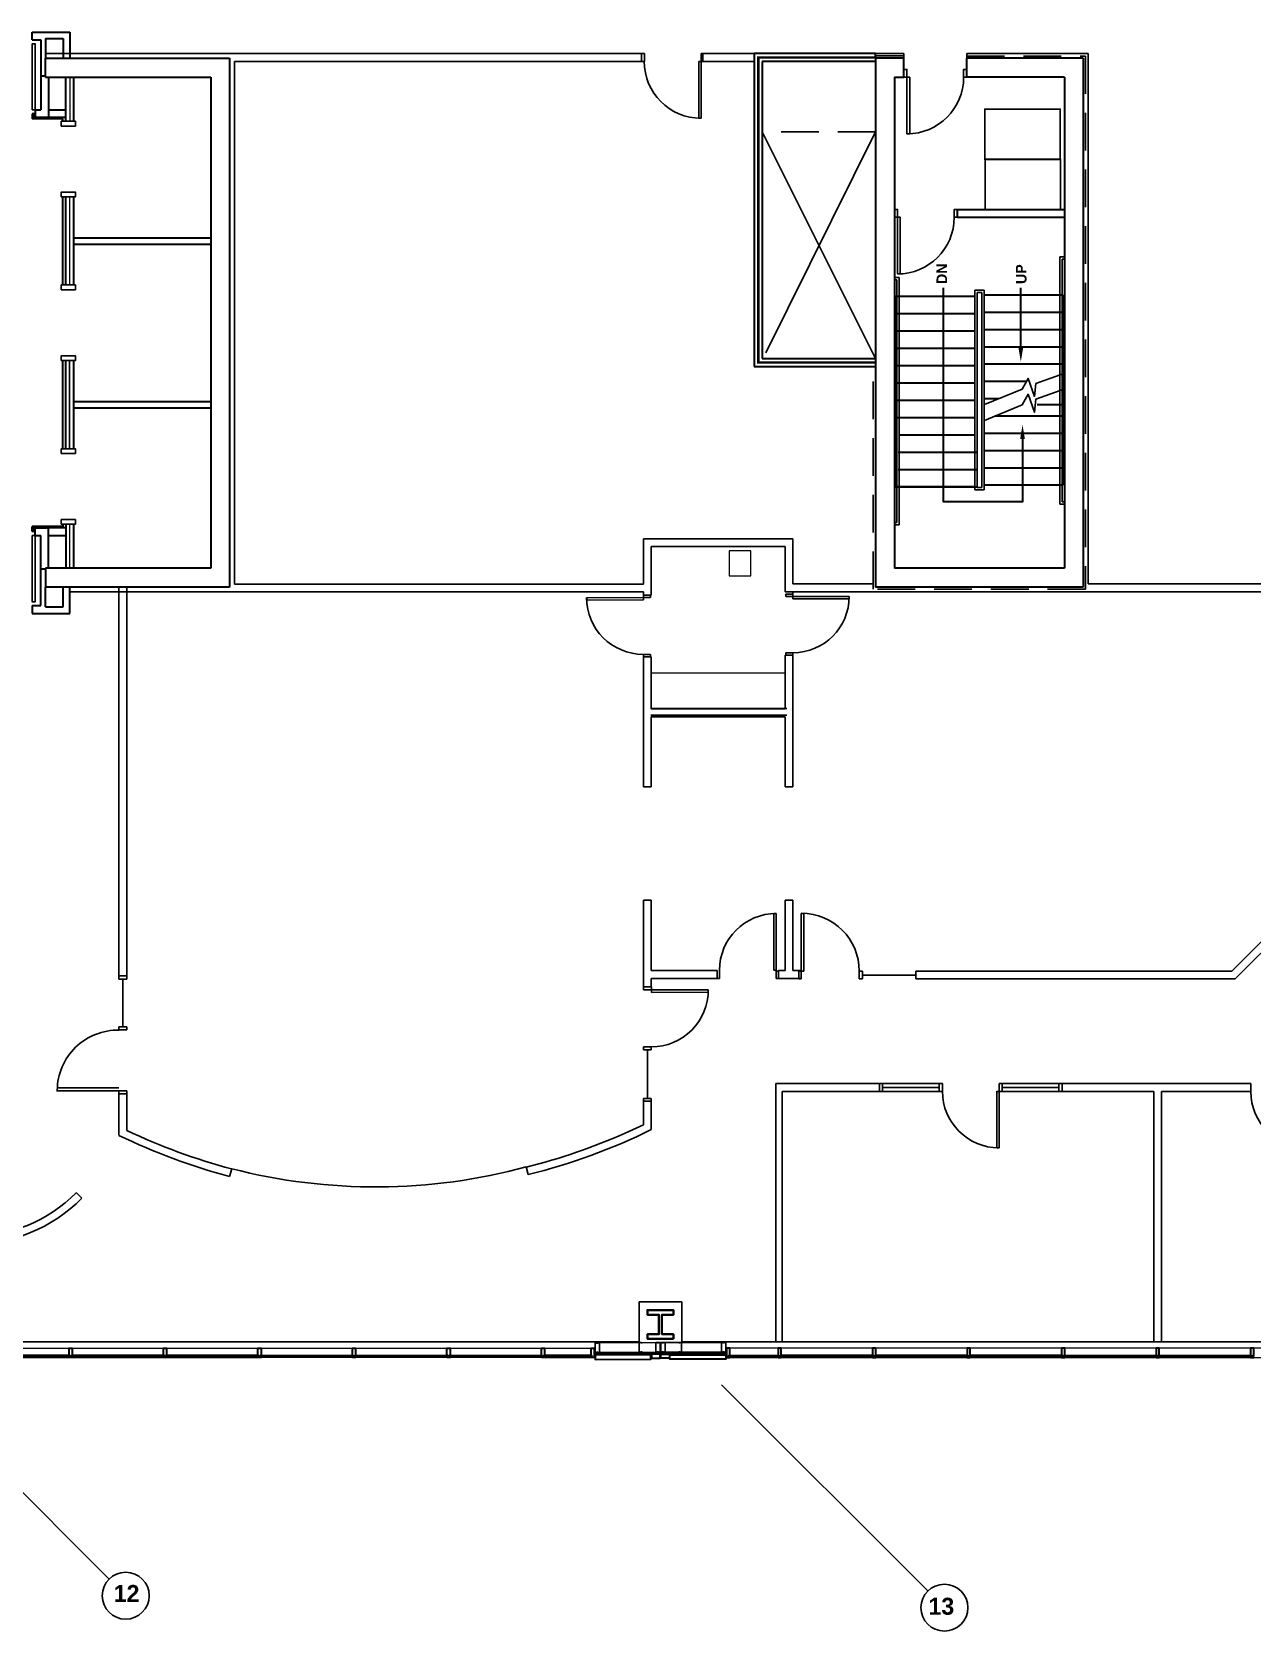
# Model space of a CAD drawing. Extents: x 30 to 3273, y 51 to 1636.
# Drawn here: x 1735 to 2510, y 51 to 1067 of the extents above; entities that cross this region are included whole.
import ezdxf

# ---------------------------------------------------------------- set-up
doc = ezdxf.new("R2010")
doc.units = 0
doc.header["$LTSCALE"] = 96
doc.header["$MEASUREMENT"] = 0
doc.linetypes.add('DASHED', pattern=[0.75, 0.5, -0.25])
doc.linetypes.add('HIDDEN', pattern=[0.375, 0.25, -0.125])
doc.layers.get('0').update_dxf_attribs({"linetype": 'CONTINUOUS'})
for name, color, linetype, lineweight in [('A-CASE', 8, 'CONTINUOUS', 9), ('A-COL', 8, 'CONTINUOUS', 35), ('A-DOOR', 8, 'CONTINUOUS', 25), ('A-STAIR-RAIL', 8, 'CONTINUOUS', 25), ('A-STAIR-T', 8, 'CONTINUOUS', 30), ('A-WALL-CONC', 8, 'CONTINUOUS', 30), ('A-WALL-GYP', 8, 'CONTINUOUS', 25), ('A-WALL-INT', 8, 'CONTINUOUS', 25), ('A-WALL-MASONRY', 8, 'CONTINUOUS', 30), ('A-WALLINT', 8, 'CONTINUOUS', 30), ('AWD-GLAZE', 8, 'CONTINUOUS', 30), ('AWD-MULL', 8, 'CONTINUOUS', 30), ('AWD-SILL', 8, 'CONTINUOUS', 18), ('MECHANICAL', 8, 'CONTINUOUS', 25), ('WALLTYPE2', 8, 'HIDDEN', 25), ('WALLTYPE3', 8, 'DASHED', 25)]:
    doc.layers.add(name, color=color, linetype=linetype, lineweight=lineweight)
for name, color, linetype in [('A-GLAZING INT', 8, 'CONTINUOUS'), ('A-SOFFIT', 8, 'HIDDEN'), ('A-STUD', 8, 'CONTINUOUS'), ('DOORS', 8, 'CONTINUOUS'), ('XGRIDS', 8, 'CONTINUOUS')]:
    doc.layers.add(name, color=color, linetype=linetype)
doc.styles.add('Hand', font='cityb___.ttf')

# ---------------------------------------------------------------- blocks, each defined once
blk = doc.blocks.new('D36')
at = {"linetype": 'Continuous'}
blk.add_lwpolyline([(-36, 0), (-36, 36), (-34.25, 36), (-34.25, 0)], close=True, dxfattribs=at)
blk.add_arc((-36, 0), 36, 0, 90, dxfattribs=at)

msp = doc.modelspace()

# ---------------------------------------------------------------- linework, layer by layer
at = {"layer": 'A-CASE', "linetype": 'Continuous'}
for p, q in [((2177.9, 737.4), (2177.9, 721.5)), ((2191.7, 737.4), (2177.9, 737.4)), ((2191.7, 721.5), (2191.7, 737.4)), ((2177.9, 721.5), (2191.7, 721.5)), ((2128.4, 659.9), (2212.9, 659.9))]:
    msp.add_line(p, q, dxfattribs=at)
at = {"layer": 'A-COL'}
msp.add_lwpolyline([(2142.5, 236.8), (2125.9, 236.8), (2125.9, 239.7), (2133.2, 239.7), (2133.2, 252.1), (2125.9, 252.1), (2125.9, 255), (2142.5, 255), (2142.5, 252.1), (2135.2, 252.1), (2135.2, 239.7), (2142.5, 239.7)], close=True, dxfattribs=at)
at = {"layer": 'A-DOOR', "linetype": 'Continuous'}
for p, q in [((2122.1, 1053.3), (2122.1, 1048.3)), ((2122.5, 1053.3), (2124, 1053.3)), ((2122.5, 1048.3), (2124, 1048.3)), ((2124, 1048.3), (2124, 1053.3)), ((2158.5, 1048.3), (2160, 1048.3)), ((2158.5, 1012.2), (2158.5, 1048.3)), ((2160, 1048.3), (2160, 1053.3)), ((2161.5, 1053.3), (2160, 1053.3)), ((2160, 1048.3), (2160, 1012.2)), ((2161.5, 1048.3), (2160, 1048.3)), ((2161.2, 1053.3), (2161.2, 1048.3)), ((2160, 1012.2), (2158.5, 1012.2)), ((2218.4, 709.9), (2218.4, 711.3)), ((2123.4, 707.7), (2087.4, 707.6)), ((2087.4, 707.6), (2087.4, 706.1)), ((2087.4, 706.1), (2123.4, 706.2)), ((2123.4, 709.2), (2123.4, 707.7)), ((2123.4, 709.2), (2128.4, 709.2)), ((2123.4, 706.2), (2123.4, 707.7)), ((2123.4, 707.7), (2127.9, 707.7)), ((2127.9, 709.2), (2127.9, 707.7)), ((2213.9, 709.9), (2213.9, 708.4)), ((2213.9, 709.9), (2218.4, 709.9)), ((2218.4, 708.4), (2213.9, 708.4)), ((2218.4, 709.9), (2218.4, 708.4)), ((2218.4, 706.9), (2218.4, 708.4)), ((2218.4, 708.4), (2254.1, 708.4)), ((2254.1, 706.9), (2218.4, 706.9)), ((2254.1, 708.4), (2254.1, 706.9)), ((2123.5, 671.6), (2128, 671.6)), ((2123.5, 670.1), (2123.5, 671.6)), ((2128, 670.1), (2128, 671.6)), ((2218.4, 672.7), (2213.9, 672.7)), ((2213.9, 671.2), (2213.9, 672.7)), ((2213.9, 671.2), (2218.4, 671.2)), ((2218.4, 671.2), (2218.4, 672.7)), ((2123.4, 670.1), (2128, 670.1)), ((2206.3, 507), (2206.3, 470.9)), ((2207.8, 507), (2206.3, 507)), ((2207.8, 470.9), (2207.8, 507)), ((2223.7, 507.1), (2225.2, 507.1)), ((2223.7, 470.4), (2223.7, 507.1)), ((2225.2, 507.1), (2225.2, 470.4)), ((1790.3, 467.3), (1795.3, 467.3)), ((2170.3, 470.8), (2170.3, 465.8)), ((2171.8, 470.8), (2171.8, 465.8)), ((2206.3, 470.9), (2207.8, 470.9)), ((2207.8, 470.8), (2207.8, 465.8)), ((2209.3, 470.3), (2207.8, 470.3)), ((2209.3, 470.8), (2209.3, 465.8)), ((2222.2, 470.4), (2223.7, 470.4)), ((2222.2, 465.8), (2222.2, 470.1)), ((2225.2, 470.4), (2223.7, 470.4)), ((2223.7, 470.4), (2223.7, 465.4)), ((2260.5, 470.4), (2260.5, 465.4)), ((2262.5, 470.4), (2260.5, 470.4)), ((2262.5, 470.4), (2262.5, 465.4)), ((2296.5, 470.4), (2296.5, 465.4)), ((1790.3, 465.3), (1795.3, 465.3)), ((1792.8, 435), (1792.8, 465.3)), ((2128.5, 460.4), (2123.4, 460.4)), ((2123.4, 460.4), (2123.4, 458.4)), ((2128.5, 458.4), (2123.4, 458.4)), ((2128.5, 460.4), (2128.5, 458.4)), ((2128.5, 458.4), (2164.6, 458.5)), ((2128.5, 456.9), (2128.5, 458.4)), ((2164.6, 458.5), (2164.6, 457)), ((2170.3, 465.8), (2171.8, 465.8)), ((2209.3, 465.8), (2207.8, 465.8)), ((2222.2, 465.4), (2223.7, 465.4)), ((2262.5, 465.4), (2260.5, 465.4)), ((2164.6, 457), (2128.5, 456.9)), ((1795.3, 435), (1790.3, 435)), ((1795.3, 433), (1790.3, 433)), ((2128.5, 422.3), (2123.5, 422.3)), ((2123.5, 420.3), (2123.5, 422.3)), ((2128.4, 420.3), (2123.5, 420.3)), ((2126, 420.3), (2126, 389.5)), ((2507.2, 398.9), (2507, 398.9)), ((1753.6, 394.4), (1750.7, 394.4)), ((1790.3, 396.2), (1751.1, 396.2)), ((1790.3, 394.4), (1753.6, 394.4)), ((1790.3, 392.4), (1790.3, 394.4)), ((1795.3, 394.4), (1790.3, 394.4)), ((1795.3, 392.4), (1790.3, 392.4)), ((1795.3, 392.4), (1795.3, 394.4)), ((2123.4, 389.5), (2128.4, 389.5)), ((2123.4, 387.7), (2128.4, 387.7)), ((2347.8, 358.1), (2347.8, 394.1)), ((2349.3, 394.1), (2349.3, 358.1)), ((2349.3, 358.1), (2347.8, 358.1))]:
    msp.add_line(p, q, dxfattribs=at)
at = {"layer": 'A-DOOR'}
msp.add_line((2296.5, 467.9), (2262.5, 467.9), dxfattribs=at)
at = {"layer": 'A-DOOR', "linetype": 'Continuous'}
for points in [[(2290.8, 1038.3), (2290.8, 1043.3), (2288.8, 1043.3), (2288.8, 1038.3)], [(2328.8, 1038.3), (2328.8, 1043.3), (2326.8, 1043.3), (2326.8, 1038.3)], [(1753.6, 1010.3), (1762.6, 1010.3), (1762.6, 1007.3), (1753.6, 1007.3)], [(1753.6, 962.3), (1762.6, 962.3), (1762.6, 965.3), (1753.6, 965.3)], [(2284.8, 949.3), (2284.8, 954.3), (2282.8, 954.3), (2282.8, 949.3)], [(2322.8, 949.3), (2322.8, 954.3), (2320.8, 954.3), (2320.8, 949.3)], [(1753.6, 906.3), (1762.6, 906.3), (1762.6, 903.3), (1753.6, 903.3)], [(1753.6, 858.3), (1762.6, 858.3), (1762.6, 861.3), (1753.6, 861.3)], [(1753.6, 802.3), (1762.6, 802.3), (1762.6, 799.3), (1753.6, 799.3)], [(1753.6, 754.3), (1762.6, 754.3), (1762.6, 757.3), (1753.6, 757.3)]]:
    msp.add_lwpolyline(points, close=True, dxfattribs=at)
for centre, radius, start, end in [((2160, 1048.3), 36.1, 180, 270), ((2123.4, 707.7), 36.1, 180.0657, 270.0657), ((2218.4, 708.4), 35.7, 270, 0), ((2207.8, 470.9), 36.1, 90, 180), ((2223.7, 470.4), 36.8, 0.0001, 90.0001), ((2128.5, 458.4), 36.1, 270.0698, 0.0698), ((1789.6, 394.4), 38.5, 88.873, 179.4876), ((2349.3, 394.1), 36, 180, 269.9999), ((2545.2, 393.9), 36, 180, 269.9999)]:
    msp.add_arc(centre, radius, start, end, dxfattribs=at)
at = {"layer": 'A-GLAZING INT'}
for p, q in [((1790.3, 465.3), (1790.3, 467.3)), ((1795.3, 465.3), (1795.3, 467.3)), ((1790.3, 433), (1790.3, 435)), ((1795.3, 435), (1795.3, 433)), ((2128.4, 420.3), (2128.4, 422.3)), ((2273.3, 393.9), (2273.3, 399)), ((2273.3, 398.9), (2311.3, 398.9)), ((2275.3, 393.9), (2275.3, 399)), ((2311.3, 396.5), (2275.3, 396.5)), ((2311.3, 393.9), (2311.3, 399)), ((2311.3, 398.9), (2313.3, 398.9)), ((2313.3, 393.9), (2313.3, 399)), ((2389.3, 398.9), (2349.3, 398.9)), ((2349.3, 393.9), (2349.3, 398.9)), ((2351.3, 393.9), (2351.3, 398.9)), ((2387.3, 396.4), (2351.3, 396.4)), ((2387.3, 393.9), (2387.3, 398.9)), ((2389.3, 393.9), (2389.3, 398.9)), ((2123.4, 387.7), (2123.4, 389.5)), ((2128.4, 387.7), (2128.4, 389.5)), ((2273.3, 393.9), (2311.3, 393.9)), ((2311.3, 393.9), (2313.3, 393.9)), ((2349.3, 393.9), (2347.8, 393.9)), ((2389.3, 393.9), (2349.3, 393.9)), ((2049, 346), (2050.2, 341.1)), ((1861.9, 344.8), (1860.6, 340))]:
    msp.add_line(p, q, dxfattribs=at)
at = {"layer": 'A-SOFFIT', "linetype": 'Continuous'}
for points in [[(2388.2, 986), (2340.2, 986), (2340.2, 1018), (2388.2, 1018)], [(2388.4, 954.3), (2340.4, 954.3), (2340.4, 986.3), (2388.4, 986.3)]]:
    msp.add_lwpolyline(points, close=True, dxfattribs=at)
at = {"layer": 'A-STAIR-RAIL', "linetype": 'Continuous'}
for p, q in [((2387.8, 924.1), (2387.8, 767.1)), ((2387.8, 924.1), (2390.8, 924.1)), ((2389.3, 922.6), (2389.3, 768.6)), ((2389.3, 922.6), (2390.8, 922.6)), ((2282.8, 911.1), (2285.8, 911.1)), ((2282.8, 909.6), (2284.3, 909.6)), ((2284.3, 909.6), (2284.3, 781)), ((2285.8, 911.1), (2285.8, 781.6)), ((2333.8, 903.1), (2333.8, 776.1)), ((2333.8, 903.1), (2339.8, 903.1)), ((2335.3, 901.6), (2335.3, 777.6)), ((2335.3, 901.6), (2338.3, 901.6)), ((2338.3, 901.6), (2338.3, 777.6)), ((2339.8, 903.1), (2339.8, 776.1)), ((2284.3, 781), (2284.3, 755.5)), ((2285.8, 781.6), (2285.8, 754)), ((2333.8, 776.1), (2339.8, 776.1)), ((2335.3, 777.6), (2338.3, 777.6)), ((2387.8, 767.1), (2390.8, 767.1)), ((2389.3, 768.6), (2390.8, 768.6)), ((2284.3, 755.5), (2282.8, 755.5)), ((2285.8, 754), (2282.8, 754))]:
    msp.add_line(p, q, dxfattribs=at)
for points in [[(2391.1, 850.3), (2372.7, 843.8), (2371.8, 835.5), (2367.7, 846.9), (2364, 840.1), (2340.1, 830.3)], [(2391.1, 840.3), (2372.7, 833.8), (2371.8, 825.4), (2367.7, 836.9), (2364, 830.1), (2340.1, 820.2)]]:
    msp.add_lwpolyline(points, dxfattribs=at)
at = {"layer": 'A-STAIR-T', "linetype": 'Continuous'}
for p, q in [((2283.8, 899.1), (2333.8, 899.1)), ((2283.8, 899.1), (2283.8, 778.1)), ((2339.8, 900.1), (2389.8, 900.1)), ((2389.8, 900.1), (2389.8, 779.1)), ((2283.8, 888.1), (2333.8, 888.1)), ((2339.8, 889.1), (2389.8, 889.1)), ((2283.8, 877.1), (2333.8, 877.1)), ((2339.8, 878.1), (2389.8, 878.1)), ((2339.8, 878.1), (2389.8, 878.1)), ((2283.8, 866.1), (2333.8, 866.1)), ((2339.8, 867.1), (2389.8, 867.1)), ((2283.8, 855.1), (2333.8, 855.1)), ((2339.8, 856.1), (2389.8, 856.1)), ((2283.8, 844.1), (2333.8, 844.1)), ((2339.8, 845.1), (2366.7, 845.1)), ((2283.8, 833.1), (2333.8, 833.1)), ((2339.8, 834.1), (2349, 834.1)), ((2346.6, 823.1), (2389.8, 823.1)), ((2373.4, 830.3), (2389.8, 830.3)), ((2283.8, 822.1), (2333.8, 822.1)), ((2285.8, 811.1), (2333.8, 811.1)), ((2339.8, 812.1), (2389.8, 812.1)), ((2285.3, 800.1), (2335.3, 800.1)), ((2339.8, 801.1), (2389.8, 801.1)), ((2285.3, 789.1), (2335.3, 789.1)), ((2339.8, 790.1), (2389.8, 790.1)), ((2283.8, 778.1), (2335.3, 778.1)), ((2333.8, 778.1), (2283.8, 778.1)), ((2389.8, 779.1), (2339.8, 779.1))]:
    msp.add_line(p, q, dxfattribs=at)
at = {"layer": 'A-STAIR-T'}
for points in [[(2364.2, 808.4), (2364.2, 768.6), (2313.9, 768.6), (2313.9, 904.5)], [(2363.1, 866.4), (2363.1, 904.5)]]:
    msp.add_lwpolyline(points, dxfattribs=at)
for points in [[(2364.6, 866.4), (2363.1, 857.4), (2361.6, 866.4)], [(2362.7, 808.4), (2364.2, 817.4), (2365.7, 808.4)]]:
    msp.add_solid(points, dxfattribs=at)
at = {"layer": 'A-STUD', "linetype": 'Continuous'}
for points in [[(2094.1, 233.7), (2094.1, 234.2), (2092.7, 234.2), (2092.7, 228.2), (2094.1, 228.2), (2094.1, 228.7)], [(2094.1, 233.7), (2094.1, 234.2), (2095.5, 234.2), (2095.5, 228.2), (2094.1, 228.2), (2094.1, 228.7)], [(2122.1, 233.9), (2122.1, 234.4), (2120.7, 234.4), (2120.7, 228.4), (2122.1, 228.4), (2122.1, 228.9)], [(2132.6, 233.9), (2132.6, 234.4), (2131.2, 234.4), (2131.2, 228.4), (2132.6, 228.4), (2132.6, 228.9)], [(2132.6, 233.9), (2132.6, 234.4), (2134, 234.4), (2134, 228.4), (2132.6, 228.4), (2132.6, 228.9)], [(2135.8, 233.9), (2135.8, 234.4), (2134.5, 234.4), (2134.5, 228.4), (2135.8, 228.4), (2135.8, 228.9)], [(2135.8, 233.9), (2135.8, 234.4), (2137.2, 234.4), (2137.2, 228.4), (2135.8, 228.4), (2135.8, 228.9)], [(2146.3, 233.9), (2146.3, 234.4), (2147.7, 234.4), (2147.7, 228.4), (2146.3, 228.4), (2146.3, 228.9)], [(2174.3, 233.9), (2174.3, 234.4), (2173, 234.4), (2173, 228.4), (2174.3, 228.4), (2174.3, 228.9)], [(2174.3, 233.9), (2174.3, 234.4), (2175.7, 234.4), (2175.7, 228.4), (2174.3, 228.4), (2174.3, 228.9)]]:
    msp.add_lwpolyline(points, dxfattribs=at)
at = {"layer": 'A-WALL-CONC'}
for p, q in [((1743.6, 1050.3), (1860.6, 1050.3)), ((1743.6, 1038.3), (1743.6, 1050.3)), ((1860.6, 1050.3), (1860.6, 714.3)), ((2270.8, 1050.3), (2270.8, 714.3)), ((2288.8, 1050.3), (2270.8, 1050.3)), ((2402.8, 1050.3), (2328.8, 1050.3)), ((2402.8, 1050.3), (2402.8, 714.3)), ((1743.6, 1038.3), (1848.6, 1038.3)), ((1848.6, 1038.3), (1848.6, 726.3)), ((2282.8, 1038.3), (2282.8, 726.3)), ((2282.8, 1038.3), (2288.8, 1038.3)), ((2390.8, 1038.3), (2328.8, 1038.3)), ((2390.8, 1038.3), (2390.8, 726.3)), ((1848.6, 726.3), (1743.6, 726.3)), ((1743.6, 726.3), (1743.6, 714.3)), ((1743.6, 726.3), (1743.6, 714.3)), ((2390.8, 726.3), (2282.8, 726.3)), ((1860.6, 714.3), (1743.6, 714.3)), ((2402.8, 714.3), (2270.8, 714.3)), ((2402.8, 714.3), (2270.8, 714.3))]:
    msp.add_line(p, q, dxfattribs=at)
at = {"layer": 'A-WALL-CONC', "linetype": 'Continuous'}
for p, q in [((2288.8, 1038.3), (2288.8, 1050.3)), ((2328.8, 1038.3), (2328.8, 1050.3))]:
    msp.add_line(p, q, dxfattribs=at)
at = {"layer": 'A-WALL-GYP', "linetype": 'ByBlock'}
for p, q in [((2092.7, 234.2), (2134, 234.4)), ((2175.7, 234.4), (2134.5, 234.4)), ((2092.7, 228.2), (2134, 228.4)), ((2092.7, 227.6), (2134, 227.7)), ((2134, 228.4), (2134, 227.7)), ((2175.7, 228.4), (2134.5, 228.4)), ((2134.5, 228.4), (2134.5, 227.7)), ((2175.7, 227.7), (2134.5, 227.7))]:
    msp.add_line(p, q, dxfattribs=at)
at = {"layer": 'A-WALL-GYP'}
for p, q in [((2092.7, 227.6), (2092.7, 228.2)), ((2175.7, 227.7), (2175.7, 228.4))]:
    msp.add_line(p, q, dxfattribs=at)
at = {"layer": 'A-WALL-INT', "linetype": 'Continuous'}
for p, q in [((1743.6, 1053.3), (1860.6, 1053.3)), ((2124, 1053.3), (1860.6, 1053.3)), ((1863.6, 1048.3), (1863.6, 716.3)), ((2124, 1048.3), (1863.6, 1048.3)), ((2193.8, 1053.3), (2160, 1053.3)), ((2193.8, 1048.3), (2160, 1048.3)), ((2288.8, 1053.3), (2270.8, 1053.3)), ((2288.8, 1050.3), (2288.8, 1053.3)), ((2328.8, 1050.3), (2328.8, 1053.3)), ((2405.8, 1053.3), (2328.8, 1053.3)), ((2405.8, 1053.3), (2405.8, 716.5)), ((2123.4, 745.1), (2218.4, 745.1)), ((2123.4, 716.3), (2123.4, 745.1)), ((2218.4, 716.5), (2218.4, 745.1)), ((2128.4, 709.2), (2128.4, 740.1)), ((2128.4, 740.1), (2213.4, 740.1)), ((2213.4, 711.3), (2213.4, 740.1)), ((1759.1, 711.3), (2123.4, 711.3)), ((1790.3, 714.3), (1790.3, 467.3)), ((1795.3, 714.3), (1795.3, 467.3)), ((1863.6, 716.3), (2123.4, 716.3)), ((2123.4, 709.2), (2123.4, 711.3)), ((2585.1, 711.3), (2213.4, 711.3)), ((2269.4, 716.5), (2218.4, 716.5)), ((2402.8, 711.3), (2270.8, 711.3)), ((2556.2, 716.5), (2405.8, 716.5)), ((2213.4, 637), (2213.4, 671.2)), ((2218.4, 587.4), (2218.4, 671.2)), ((2123.4, 670.1), (2123.4, 587.4)), ((2128.4, 670.1), (2128.4, 637)), ((2128.2, 637.3), (2214.6, 637.3)), ((2128.2, 632.9), (2214.6, 632.9)), ((2128.4, 637), (2213.4, 637)), ((2128.4, 632), (2128.4, 587.4)), ((2128.4, 632), (2213.4, 632)), ((2213.4, 587.4), (2213.4, 632)), ((2123.4, 587.4), (2128.4, 587.4)), ((2213.4, 587.4), (2218.4, 587.4)), ((2497.1, 470.4), (2585.1, 558.4)), ((2123.4, 515.4), (2123.4, 459.9)), ((2123.4, 515.4), (2128.4, 515.4)), ((2128.4, 515.4), (2128.4, 470.8)), ((2213.4, 515.4), (2218.4, 515.4)), ((2213.4, 470.8), (2213.4, 515.4)), ((2218.4, 470.8), (2218.4, 515.4)), ((2499.2, 465.4), (2533.2, 499.4)), ((2170.3, 470.8), (2128.4, 470.8)), ((2213.4, 470.8), (2209.3, 470.8)), ((2223.7, 470.8), (2218.4, 470.8)), ((2296.5, 470.4), (2497.1, 470.4)), ((2170.3, 465.8), (2128.4, 465.8)), ((2128.4, 465.8), (2128.4, 460.4)), ((2223.7, 465.8), (2209.3, 465.8)), ((2296.5, 465.4), (2499.2, 465.4)), ((2207.5, 234.9), (2207.5, 398.9)), ((1790.3, 392.4), (1790.3, 366.1)), ((1795.3, 392.4), (1795.3, 369.2)), ((2123.4, 387.7), (2123.4, 372.7)), ((2128.4, 387.7), (2128.4, 369.7)), ((2211.6, 393.9), (2211.6, 234.9)), ((2447.5, 234.9), (2447.5, 393.9)), ((2452.5, 234.9), (2452.5, 393.9)), ((2111.8, 367.4), (2123.4, 372.7)), ((1763.1, 329.7), (1766.7, 326.1)), ((2092.1, 234.9), (1638.8, 234.9)), ((2092.1, 234.9), (2120.7, 234.9)), ((2147.8, 234.9), (2629.7, 234.8))]:
    msp.add_line(p, q, dxfattribs=at)
at = {"layer": 'A-WALL-INT'}
for p, q in [((2207.5, 398.9), (2273.3, 398.9)), ((2389.3, 398.9), (2509.2, 398.9)), ((2509.2, 393.7), (2509.2, 398.9)), ((2211.6, 393.9), (2273.3, 393.9)), ((2389.3, 393.9), (2447.5, 393.9)), ((2452.5, 393.9), (2509.2, 393.9)), ((2120.7, 234.9), (2120.7, 260.2)), ((2120.7, 260.2), (2147.8, 260.2)), ((2147.8, 260.2), (2147.8, 234.9)), ((2209, 230.9), (2211, 230.9)), ((2449, 230.9), (2451, 230.9))]:
    msp.add_line(p, q, dxfattribs=at)
at = {"layer": 'A-WALL-INT', "linetype": 'Continuous'}
for centre, radius, start, end in [((1958.8, 712.1), 384.9, 244.031, 255.2136), ((1958.8, 712.1), 379.9, 244.5016, 255.2136), ((1958.8, 712.1), 377.1, 283.8345, 293.9222), ((1958.8, 712.1), 382.1, 283.8345, 296.3462), ((1953.3, 701), 367.7, 255.6061, 285.0906), ((1695.6, 397.2), 100.6, 224.9998, 314.9998), ((1695.6, 397.2), 95.6, 224.9996, 314.9999)]:
    msp.add_arc(centre, radius, start, end, dxfattribs=at)
at = {"layer": 'A-WALL-MASONRY'}
for points in [[(2092.7, 226.5), (2092.7, 223.7), (2128.2, 223.9), (2128.2, 226.6)], [(2128.5, 227.1), (2128.5, 224.4), (2134, 224.4), (2134, 227.1)], [(2140, 227.1), (2140, 224.4), (2134.5, 224.4), (2134.5, 227.1)], [(2175.7, 226.6), (2175.7, 223.9), (2140.2, 223.9), (2140.2, 226.6)]]:
    msp.add_lwpolyline(points, close=True, dxfattribs=at)
at = {"layer": 'A-WALLINT'}
for p, q in [((1735.1, 1067), (1759.1, 1067)), ((1735.1, 1062), (1735.1, 1067)), ((1759.1, 1067), (1759.1, 1050.3)), ((1735.1, 1062), (1740.6, 1062)), ((1740.6, 1062), (1740.6, 1017.6)), ((1743.6, 1062.8), (1743.6, 1050.3)), ((1743.6, 1062.8), (1754.8, 1062.8)), ((1754.8, 1062.8), (1754.8, 1050.3)), ((2193.8, 1053.3), (2193.8, 854.6)), ((2270.8, 1053.3), (2193.8, 1053.3)), ((2198.8, 1048.3), (2198.8, 859.6)), ((2270.8, 1048.3), (2198.8, 1048.3)), ((2270.8, 1050.3), (2270.8, 1053.3)), ((1743.7, 1038.9), (1740.6, 1038.9)), ((1743.7, 1038.3), (1743.7, 1038.9)), ((1745.6, 1038.3), (1745.6, 1012.6)), ((1756.6, 1010.3), (1756.6, 1038.3)), ((1737.1, 1017.6), (1737.1, 1012.6)), ((1737.1, 1017.6), (1740.6, 1017.6)), ((1745.6, 1017.6), (1756.6, 1017.6)), ((1735.1, 1015.1), (1735.1, 1011.8)), ((1737.1, 1015.1), (1735.1, 1015.1)), ((1754.6, 1011.8), (1735.1, 1011.8)), ((1737.1, 1014.3), (1735.8, 1014.3)), ((1735.8, 1014.3), (1735.8, 1012.6)), ((1756.6, 1012.6), (1735.8, 1012.6)), ((1737.1, 1012.6), (1745.6, 1012.6)), ((2193.8, 854.6), (2270.8, 854.6)), ((2198.8, 859.6), (2270.8, 859.6)), ((1754.6, 752.8), (1735.1, 752.8)), ((1735.1, 749.6), (1735.1, 752.8)), ((1756.6, 752.1), (1735.8, 752.1)), ((1735.8, 750.3), (1735.8, 752.1)), ((1737.1, 752.1), (1745.6, 752.1)), ((1737.1, 747.1), (1737.1, 752.1)), ((1745.6, 726.3), (1745.6, 752.1)), ((1737.1, 749.6), (1735.1, 749.6)), ((1737.1, 750.3), (1735.8, 750.3)), ((1737.1, 747.1), (1740.6, 747.1)), ((1740.6, 702.6), (1740.6, 747.1)), ((1745.6, 747.1), (1756.6, 747.1)), ((1743.6, 725.7), (1740.6, 725.7)), ((1743.6, 701.8), (1743.6, 714.3)), ((1754.8, 701.8), (1754.8, 714.3)), ((1759.1, 697.6), (1759.1, 714.3)), ((1735.1, 702.6), (1740.6, 702.6)), ((1735.1, 702.6), (1735.1, 697.6)), ((1743.6, 701.8), (1754.8, 701.8)), ((1735.1, 697.6), (1759.1, 697.6))]:
    msp.add_line(p, q, dxfattribs=at)
at = {"layer": 'A-WALLINT', "linetype": 'Continuous'}
for p, q in [((1761.6, 1010.3), (1761.6, 1038.3)), ((1754.6, 1010.3), (1754.6, 1011.8)), ((1754.6, 906.3), (1754.6, 962.3)), ((1756.6, 906.3), (1756.6, 962.3)), ((1761.6, 906.3), (1761.6, 962.3)), ((2322.8, 954.3), (2322.8, 954.3)), ((2322.8, 949.3), (2322.8, 954.3)), ((2322.8, 954.3), (2390.8, 954.3)), ((2322.8, 949.3), (2322.8, 949.3)), ((2322.8, 949.3), (2390.8, 949.3)), ((1761.6, 936.3), (1848.6, 936.3)), ((1761.6, 932.3), (1848.6, 932.3)), ((1754.6, 802.3), (1754.6, 858.3)), ((1756.6, 802.3), (1756.6, 858.3)), ((1761.6, 802.3), (1761.6, 858.3)), ((1761.6, 832.3), (1848.6, 832.3)), ((1761.6, 828.3), (1848.6, 828.3)), ((1754.6, 754.3), (1754.6, 752.8)), ((1756.6, 754.3), (1756.6, 726.3)), ((1761.6, 726.3), (1761.6, 754.3))]:
    msp.add_line(p, q, dxfattribs=at)
at = {"layer": 'AWD-GLAZE', "linetype": 'Continuous'}
for points in [[(1759.1, 225.2), (1759.1, 226.2), (1700.1, 226.2), (1700.1, 225.2)], [(1819.2, 225.2), (1819.2, 226.2), (1760.2, 226.2), (1760.2, 225.2)], [(1879.2, 225.2), (1879.2, 226.2), (1820.2, 226.2), (1820.2, 225.2)], [(1880.1, 225.2), (1880.1, 226.2), (1939.1, 226.2), (1939.1, 225.2)], [(1940.1, 225.2), (1940.1, 226.2), (1999.1, 226.2), (1999.1, 225.2)], [(2000.1, 225.2), (2000.1, 226.2), (2059.1, 226.2), (2059.1, 225.2)], [(2090.7, 226.2), (2060.1, 226.2), (2060.1, 225.2), (2090.7, 225.2)], [(2177.7, 226.2), (2209.5, 226.2), (2209.5, 225.2), (2177.7, 225.2)], [(2269.5, 225.2), (2269.5, 226.2), (2210.5, 226.2), (2210.5, 225.2)], [(2329.5, 225.2), (2329.5, 226.2), (2270.5, 226.2), (2270.5, 225.2)], [(2389.5, 225.2), (2389.5, 226.2), (2330.5, 226.2), (2330.5, 225.2)], [(2390.4, 225.2), (2390.4, 226.2), (2449.4, 226.2), (2449.4, 225.2)], [(2450.4, 225.2), (2450.4, 226.2), (2509.4, 226.2), (2509.4, 225.2)]]:
    msp.add_lwpolyline(points, close=True, dxfattribs=at)
at = {"layer": 'AWD-MULL', "linetype": 'Continuous'}
for points in [[(1758.6, 224.9), (1758.6, 225.2), (1759.1, 225.2), (1759.1, 226.2), (1758.6, 226.2), (1758.6, 230.9), (1760.6, 230.9), (1760.6, 226.2), (1760.1, 226.2), (1760.1, 225.2), (1760.6, 225.2), (1760.6, 224.9)], [(1818.6, 224.9), (1818.6, 225.2), (1819.1, 225.2), (1819.1, 226.2), (1818.6, 226.2), (1818.6, 230.9), (1820.6, 230.9), (1820.6, 226.2), (1820.1, 226.2), (1820.1, 225.2), (1820.6, 225.2), (1820.6, 224.9)], [(1878.6, 224.9), (1878.6, 225.2), (1879.1, 225.2), (1879.1, 226.2), (1878.6, 226.2), (1878.6, 230.9), (1880.6, 230.9), (1880.6, 226.2), (1880.1, 226.2), (1880.1, 225.2), (1880.6, 225.2), (1880.6, 224.9)], [(1938.6, 224.9), (1938.6, 225.2), (1939.1, 225.2), (1939.1, 226.2), (1938.6, 226.2), (1938.6, 230.9), (1940.6, 230.9), (1940.6, 226.2), (1940.1, 226.2), (1940.1, 225.2), (1940.6, 225.2), (1940.6, 224.9)], [(1998.6, 224.9), (1998.6, 225.2), (1999.1, 225.2), (1999.1, 226.2), (1998.6, 226.2), (1998.6, 230.9), (2000.6, 230.9), (2000.6, 226.2), (2000.1, 226.2), (2000.1, 225.2), (2000.6, 225.2), (2000.6, 224.9)], [(2058.6, 224.9), (2058.6, 225.2), (2059.1, 225.2), (2059.1, 226.2), (2058.6, 226.2), (2058.6, 230.9), (2060.6, 230.9), (2060.6, 226.2), (2060.1, 226.2), (2060.1, 225.2), (2060.6, 225.2), (2060.6, 224.9)], [(2092.2, 224.9), (2090.2, 224.9), (2090.2, 225.2), (2090.7, 225.2), (2090.7, 226.2), (2090.2, 226.2), (2090.2, 230.9), (2092.2, 230.9)], [(2176.2, 224.9), (2178.2, 224.9), (2178.2, 225.2), (2177.7, 225.2), (2177.7, 226.2), (2178.2, 226.2), (2178.2, 230.9), (2176.2, 230.9)], [(2211, 224.9), (2211, 225.2), (2210.5, 225.2), (2210.5, 226.2), (2211, 226.2), (2211, 230.9), (2209, 230.9), (2209, 226.2), (2209.5, 226.2), (2209.5, 225.2), (2209, 225.2), (2209, 224.9)], [(2271, 224.9), (2271, 225.2), (2270.5, 225.2), (2270.5, 226.2), (2271, 226.2), (2271, 230.9), (2269, 230.9), (2269, 226.2), (2269.5, 226.2), (2269.5, 225.2), (2269, 225.2), (2269, 224.9)], [(2331, 224.9), (2331, 225.2), (2330.5, 225.2), (2330.5, 226.2), (2331, 226.2), (2331, 230.9), (2329, 230.9), (2329, 226.2), (2329.5, 226.2), (2329.5, 225.2), (2329, 225.2), (2329, 224.9)], [(2391, 224.9), (2391, 225.2), (2390.5, 225.2), (2390.5, 226.2), (2391, 226.2), (2391, 230.9), (2389, 230.9), (2389, 226.2), (2389.5, 226.2), (2389.5, 225.2), (2389, 225.2), (2389, 224.9)], [(2451, 224.9), (2451, 225.2), (2450.5, 225.2), (2450.5, 226.2), (2451, 226.2), (2451, 230.9), (2449, 230.9), (2449, 226.2), (2449.5, 226.2), (2449.5, 225.2), (2449, 225.2), (2449, 224.9)], [(2511, 224.9), (2511, 225.2), (2510.5, 225.2), (2510.5, 226.2), (2511, 226.2), (2511, 230.9), (2509, 230.9), (2509, 226.2), (2509.5, 226.2), (2509.5, 225.2), (2509, 225.2), (2509, 224.9)]]:
    msp.add_lwpolyline(points, close=True, dxfattribs=at)
at = {"layer": 'AWD-SILL', "linetype": 'Continuous'}
for points in [[(2092.2, 224.9), (1667.1, 224.9), (1667.1, 230.9), (2092.2, 230.9)], [(2176.2, 224.9), (2603.7, 224.9), (2603.7, 230.9), (2176.2, 230.9)]]:
    msp.add_lwpolyline(points, close=True, dxfattribs=at)
at = {"layer": 'DOORS', "linetype": 'Continuous'}
for points in [[(1735.1, 1017.6), (1735.1, 1059.5), (1737.1, 1059.5), (1737.1, 1017.6)], [(1735.1, 747.1), (1735.1, 705.1), (1737.1, 705.1), (1737.1, 747.1)]]:
    msp.add_lwpolyline(points, close=True, dxfattribs=at)
at = {"layer": 'MECHANICAL', "linetype": 'Continuous'}
for p, q in [((2198.8, 1003.6), (2270.8, 859.6)), ((2270.8, 1003.6), (2201.2, 863.1))]:
    msp.add_line(p, q, dxfattribs=at)
at = {"layer": 'MECHANICAL', "linetype": 'HIDDEN'}
msp.add_line((2270.8, 1003.6), (2198.8, 1003.6), dxfattribs=at)
at = {"layer": 'WALLTYPE2'}
msp.add_line((2288.8, 1051.8), (2270.8, 1051.8), dxfattribs=at)
msp.add_lwpolyline([(2328.8, 1051.7), (2404.1, 1051.7), (2404.1, 713), (2269.4, 713), (2269.4, 854.6)], dxfattribs=at)
at = {"layer": 'WALLTYPE3', "ltscale": 0.5}
for points, const_width in [([(2270.7, 1050.8), (2196.4, 1050.8), (2196.4, 857), (2270.8, 857)], 1.5), ([(1759.2, 1010.2), (1759.2, 1038.3)], 1), ([(1759, 962.1), (1759, 906.3)], 1), ([(1758.9, 858.2), (1758.9, 802.3)], 1), ([(1759, 754.3), (1759, 726.3)], 1)]:
    msp.add_lwpolyline(points, dxfattribs=dict(at, const_width=const_width))
at = {"layer": 'XGRIDS'}
for p, q in [((1657.8, 210.7), (1784.1, 84.1)), ((2304.1, 76.6), (2173.1, 207.5))]:
    msp.add_line(p, q, dxfattribs=at)
for centre in [(1794.6, 73.6), (2314.6, 66)]:
    msp.add_circle(centre, 14.9, dxfattribs=at)

# ---------------------------------------------------------------- block references
at = {"layer": 'A-DOOR', "linetype": 'Continuous', "xscale": -1, "rotation": 180}
for p in [(2326.8, 1038.3), (2320.8, 949.3)]:
    msp.add_blockref('D36', p, dxfattribs=at)

# ---------------------------------------------------------------- texts
at = {"layer": 'A-STAIR-T', "style": 'Hand'}
for s, p in [('DN', (2316.3, 906.9)), ('UP', (2366.7, 906.9))]:
    msp.add_text(s, height=6.75, rotation=90, dxfattribs=at).set_placement(p)
at = {"layer": 'XGRIDS', "style": 'Hand', "width": 1.015228}
for s, p in [('12', (1787, 69.6)), ('13', (2304.5, 61.5))]:
    msp.add_text(s, height=10.8, dxfattribs=at).set_placement(p)

doc.saveas('drawing.dxf')
